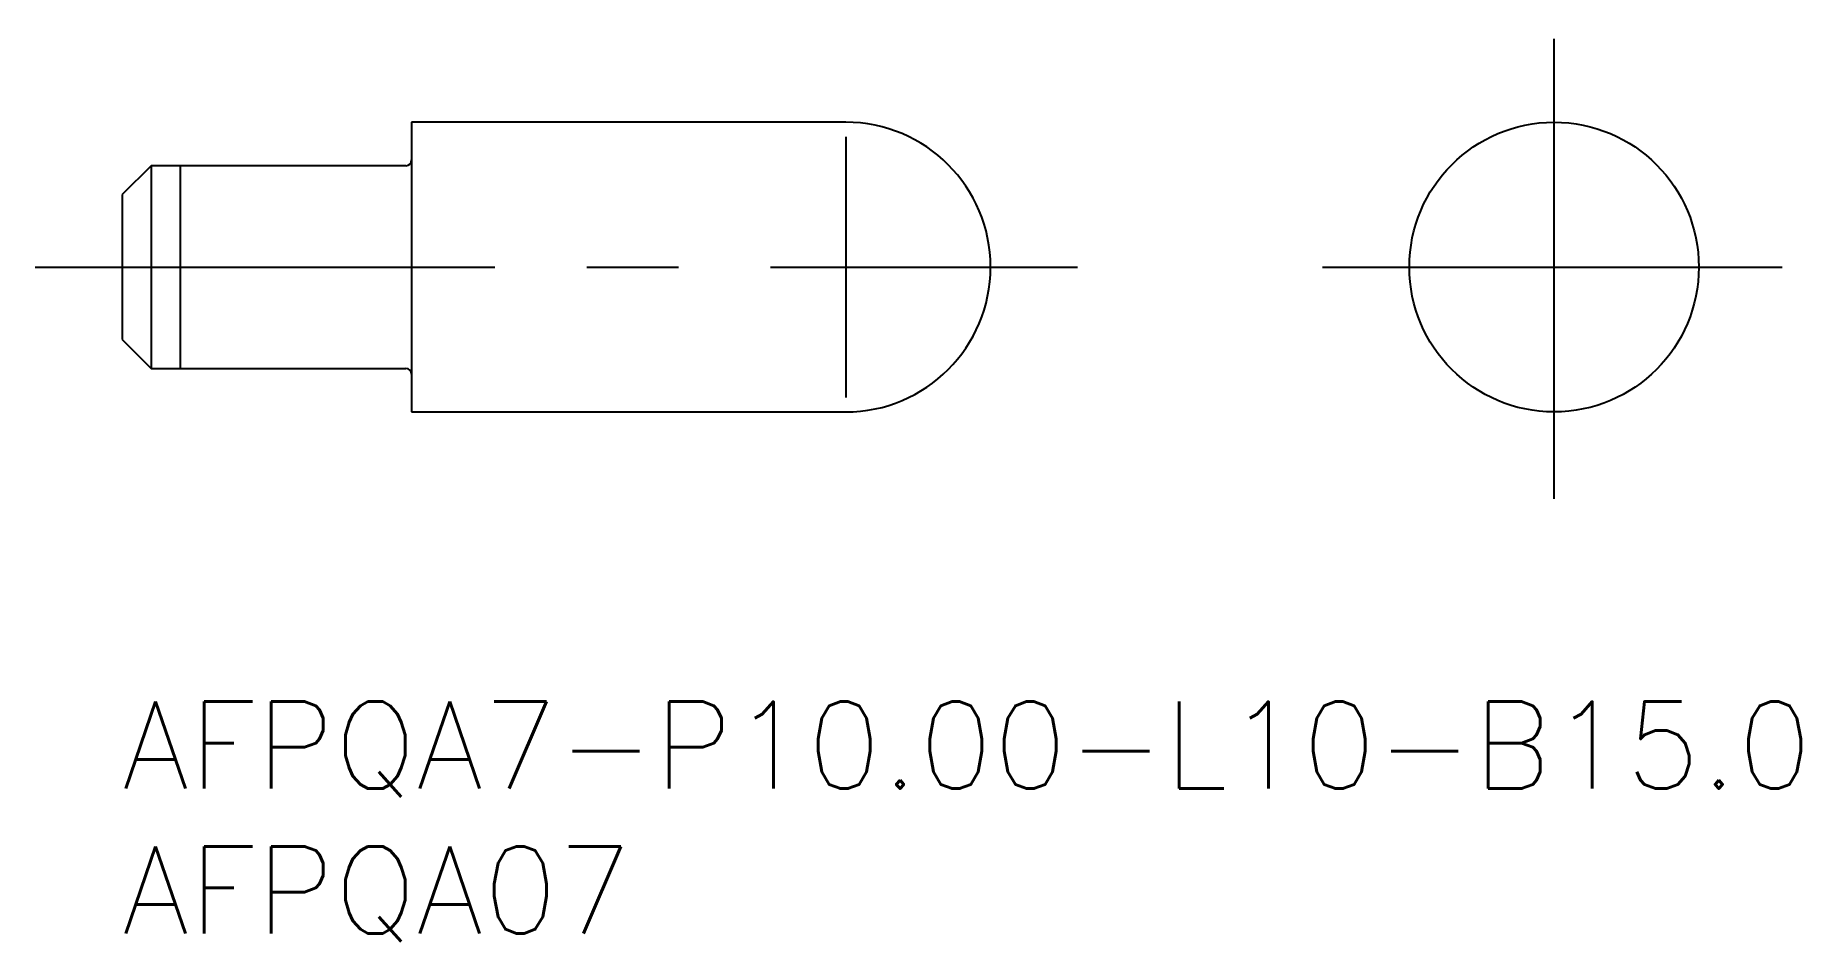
# Model space of a CAD drawing. Extents: x -3 to 58, y -8.3 to 23.
import ezdxf

# ---------------------------------------------------------------- set-up
doc = ezdxf.new("R2010")
doc.units = 0
doc.header["$LTSCALE"] = 0.5
doc.linetypes.add('CENTER', pattern=[50.8, 31.75, -6.35, 6.35, -6.35])
for name, color, linetype in [('MSM_CENTER', 1, 'CENTER'), ('MSM_CONTINUOUS', 7, 'CONTINUOUS'), ('MSM_NARROW', 5, 'CONTINUOUS'), ('MSM_PART_NUMBER', 7, 'CONTINUOUS')]:
    doc.layers.add(name, color=color, linetype=linetype)
doc.styles.get("Standard").update_dxf_attribs({"font": 'txt.shx', "height": 1, "bigfont": 'bigfont.shx'})

# ---------------------------------------------------------------- blocks, each defined once
blk = doc.blocks.new('*U12')
at = {"layer": 'MSM_PART_NUMBER'}
blk.add_text('AFPQA7-P10.00-L10-B15.0', height=3, dxfattribs=at).set_placement((0, -3))
blk = doc.blocks.new('*U13')
at = {"layer": 'MSM_PART_NUMBER'}
blk.add_text('AFPQA07', height=3, dxfattribs=at).set_placement((0, -8))

msp = doc.modelspace()

# ---------------------------------------------------------------- linework, layer by layer
at = {"layer": 'MSM_CENTER'}
for p, q in [((49.467, 7), (49.467, 23)), ((-3, 15), (33, 15)), ((41.467, 15), (57.467, 15))]:
    msp.add_line(p, q, dxfattribs=at)
at = {"layer": 'MSM_CONTINUOUS'}
for p, q in [((25, 20), (10, 20)), ((10, 20), (10, 10)), ((1, 18.5), (0, 17.5)), ((9.8, 18.5), (1, 18.5)), ((1, 18.5), (1, 11.5)), ((0, 17.5), (0, 12.5)), ((0, 12.5), (1, 11.5)), ((1, 11.5), (9.8, 11.5)), ((10, 10), (25, 10))]:
    msp.add_line(p, q, dxfattribs=at)
msp.add_circle((49.467, 15), 5, dxfattribs=at)
for centre, radius, start, end in [((25, 15), 5, 270, 90), ((9.8, 18.7), 0.2, 270, 0), ((9.8, 11.3), 0.2, 0, 90)]:
    msp.add_arc(centre, radius, start, end, dxfattribs=at)
at = {"layer": 'MSM_NARROW'}
for p, q in [((25, 19.5), (25, 10.5)), ((2, 18.5), (2, 11.5))]:
    msp.add_line(p, q, dxfattribs=at)

# ---------------------------------------------------------------- block references
at = {"layer": 'MSM_CONTINUOUS'}
for name in ['*U12', '*U13']:
    msp.add_blockref(name, (0, 0), dxfattribs=at)

doc.saveas('drawing.dxf')
